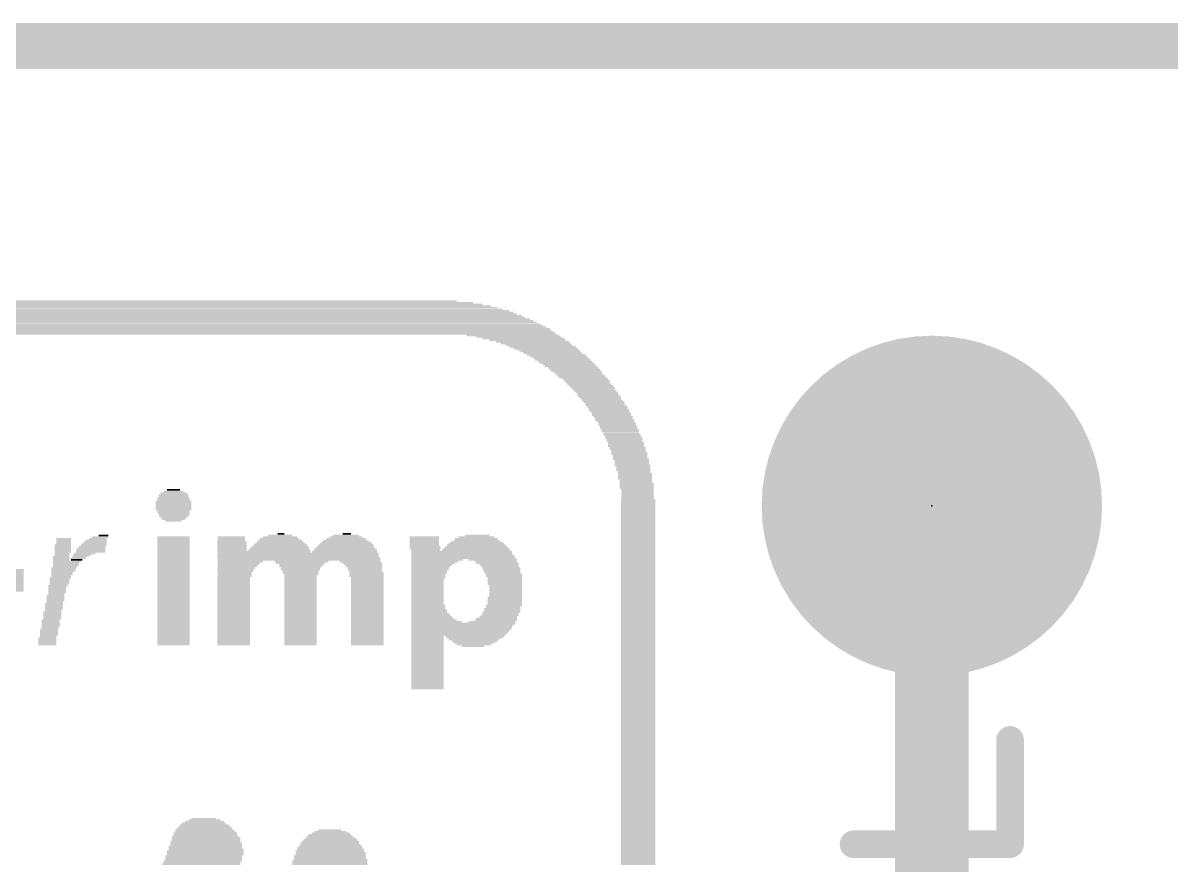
# Model space of a CAD drawing. Extents: x -16 to 95, y -11 to 53.
# Drawn here: x 5.14 to 11.48, y 48.82 to 53.47 of the extents above; entities that cross this region are included whole.
import ezdxf

# ---------------------------------------------------------------- set-up
doc = ezdxf.new("R2010")
doc.units = 0
for name, color, linetype in [('1', 12, 'CONTINUOUS'), ('16', 132, 'CONTINUOUS'), ('17', 110, 'CONTINUOUS'), ('20', 53, 'CONTINUOUS'), ('21', 41, 'CONTINUOUS'), ('23', 53, 'CONTINUOUS'), ('51', 53, 'CONTINUOUS')]:
    doc.layers.add(name, color=color, linetype=linetype)

# ---------------------------------------------------------------- blocks, each defined once
blk = doc.blocks.new('RECT')
blk.add_solid([(-0.5, -0.5), (0.5, -0.5), (-0.5, 0.5), (0.5, 0.5)])
blk = doc.blocks.new('ROUNDP')
at = {"const_width": 0.5}
blk.add_lwpolyline([(0, -0.25, 1), (0, 0.25, 1), (0, -0.25)], format="xyb", dxfattribs=at)

msp = doc.modelspace()

# ---------------------------------------------------------------- linework, layer by layer
at = {"layer": '1', "const_width": 0.254}
msp.add_lwpolyline([(59.69, 53.34), (0, 53.34)], dxfattribs=at)
at = {"layer": '16'}
for points, const_width in [([(59.69, 53.34), (0, 53.34)], 0.254), ([(10.16, 45.72), (10.16, 50.8)], 0.4064)]:
    msp.add_lwpolyline(points, dxfattribs=dict(at, const_width=const_width))
at = {"layer": '16', "const_width": 0.2032}
msp.add_lwpolyline([(10.2616, 50.8, 1), (10.0584, 50.8)], format="xyb", dxfattribs=at)
at = {"layer": '20', "const_width": 0.2032}
msp.add_lwpolyline([(2.54, 53.34), (55.88, 53.34)], dxfattribs=at)
at = {"layer": '21', "const_width": 0.1524}
for points in [[(10.5918, 48.931), (10.5918, 49.5072)], [(9.7275, 48.931), (10.5918, 48.931)]]:
    msp.add_lwpolyline(points, dxfattribs=at)
at = {"layer": '21', "const_width": 0.0762}
for points in [[(10.6299, 49.5072, 1), (10.5537, 49.5072)], [(9.7275, 48.9691, 1), (9.7275, 48.8929)], [(10.5918, 48.8929, 1), (10.5918, 48.9691)], [(10.5537, 48.931, 1), (10.6299, 48.931)]]:
    msp.add_lwpolyline(points, format="xyb", dxfattribs=at)
at = {"layer": '23'}
msp.add_point((10.16, 50.8), dxfattribs=at)
at = {"layer": '51', "const_width": 0.254}
msp.add_lwpolyline([(55.88, 53.34), (2.54, 53.34)], dxfattribs=at)

# ---------------------------------------------------------------- block references
at = {"layer": '17', "xscale": 1.8796, "yscale": 1.8796, "rotation": 90}
msp.add_blockref('ROUNDP', (10.16, 50.8), dxfattribs=at)
msp.add_blockref('ROUNDP', (10.16, 50.8), dxfattribs=at)
at = {"layer": '21'}
for p, xscale, yscale in [((4.8224, 51.9213), 5.6083, 0.0089), ((4.8223, 51.9303), 5.4287, 0.0091), ((4.8224, 51.8584), 6.094, 0.0091), ((4.8224, 51.8674), 6.0579, 0.0089), ((4.8224, 51.8763), 6.0041, 0.0089), ((4.8224, 51.8853), 5.9319, 0.0091), ((4.8224, 51.8944), 5.8781, 0.0089), ((4.8223, 51.9034), 5.8062, 0.0091), ((4.8223, 51.9124), 5.7163, 0.0089), ((4.8224, 51.7865), 6.4176, 0.0091), ((4.8224, 51.7956), 6.3815, 0.0089), ((4.8224, 51.8044), 6.3454, 0.0089), ((4.8223, 51.8135), 6.3096, 0.0091), ((4.8223, 51.8225), 6.2735, 0.0089), ((4.8224, 51.8315), 6.2377, 0.0091), ((4.8224, 51.8405), 6.1839, 0.0089), ((4.8224, 51.8494), 6.1478, 0.0089), ((4.8224, 51.7506), 6.5253, 0.0089), ((4.8223, 51.7595), 6.5072, 0.0089), ((4.8224, 51.7685), 6.4714, 0.0091), ((4.8223, 51.7775), 6.4534, 0.0089), ((7.847, 51.7416), 0.5123, 0.0091), ((7.8783, 51.7326), 0.4674, 0.0089), ((7.9052, 51.7237), 0.4496, 0.0089), ((7.9277, 51.7147), 0.4224, 0.0091), ((7.9548, 51.7056), 0.4044, 0.0089), ((7.9727, 51.6966), 0.3863, 0.0091), ((7.9907, 51.6876), 0.3686, 0.0089), ((8.0086, 51.6787), 0.3683, 0.0089), ((8.0267, 51.6697), 0.3505, 0.0091), ((8.0401, 51.6607), 0.3414, 0.0089), ((8.0536, 51.6517), 0.3327, 0.0091), ((8.067, 51.6426), 0.3236, 0.0089), ((8.0851, 51.6338), 0.3236, 0.0089), ((8.0985, 51.6247), 0.3145, 0.0091), ((8.112, 51.6157), 0.3058, 0.0089), ((8.121, 51.6068), 0.3056, 0.0089), ((8.1345, 51.5978), 0.2964, 0.0091), ((8.1435, 51.5888), 0.2967, 0.0089), ((8.157, 51.5798), 0.2875, 0.0091), ((8.1658, 51.5708), 0.2875, 0.0089), ((8.1794, 51.5619), 0.2786, 0.0089), ((8.1883, 51.5529), 0.2786, 0.0091), ((8.1975, 51.5438), 0.2786, 0.0089), ((8.2064, 51.5348), 0.2609, 0.0091), ((8.2154, 51.5258), 0.2606, 0.0089), ((8.2243, 51.5169), 0.2606, 0.0089), ((8.2334, 51.5079), 0.2606, 0.0091), ((8.2467, 51.4989), 0.2517, 0.0089), ((8.2559, 51.49), 0.2517, 0.0089), ((8.2603, 51.481), 0.2428, 0.0091), ((8.2694, 51.472), 0.2426, 0.0089), ((8.2782, 51.4629), 0.2426, 0.0091), ((8.2873, 51.4539), 0.2428, 0.0089), ((8.2918, 51.445), 0.2337, 0.0089), ((8.3007, 51.436), 0.2337, 0.0091), ((8.3097, 51.427), 0.2339, 0.0089), ((8.3143, 51.418), 0.2248, 0.0091), ((8.3188, 51.409), 0.2337, 0.0089), ((8.3276, 51.4001), 0.2337, 0.0089), ((8.3322, 51.3911), 0.2245, 0.0091), ((8.3412, 51.382), 0.2248, 0.0089), ((8.3501, 51.373), 0.2248, 0.0091), ((8.3547, 51.364), 0.2156, 0.0089), ((8.3591, 51.3551), 0.2245, 0.0089), ((8.3682, 51.3461), 0.2248, 0.0091), ((8.3727, 51.3371), 0.2156, 0.0089), ((8.3772, 51.3282), 0.2245, 0.0089), ((8.3816, 51.3192), 0.2156, 0.0091), ((8.3906, 51.3102), 0.2159, 0.0089), ((8.3906, 51.3011), 0.2159, 0.0091), ((8.3997, 51.2921), 0.2156, 0.0089), ((8.4041, 51.2832), 0.2068, 0.0089), ((8.4085, 51.2742), 0.2156, 0.0091), ((8.413, 51.2652), 0.2068, 0.0089), ((8.4221, 51.2562), 0.2068, 0.0091), ((8.4221, 51.2472), 0.2068, 0.0089), ((8.431, 51.2383), 0.2068, 0.0089), ((8.431, 51.2293), 0.2068, 0.0091), ((8.4402, 51.2202), 0.2068, 0.0089), ((8.4402, 51.2114), 0.2068, 0.0089), ((8.4446, 51.2023), 0.1979, 0.0091), ((8.4491, 51.1933), 0.2068, 0.0089), ((8.4535, 51.1843), 0.1979, 0.0091), ((8.4579, 51.1753), 0.2068, 0.0089), ((8.4625, 51.1664), 0.1976, 0.0089), ((8.4625, 51.1574), 0.1976, 0.0091), ((8.4715, 51.1484), 0.1979, 0.0089), ((8.4715, 51.1393), 0.1979, 0.0091), ((8.4715, 51.1303), 0.1979, 0.0089), ((8.4806, 51.1214), 0.1976, 0.0089), ((8.4806, 51.1124), 0.1976, 0.0091), ((8.485, 51.1034), 0.1887, 0.0089), ((8.4894, 51.0945), 0.1976, 0.0089), ((8.4894, 51.0855), 0.1976, 0.0091), ((8.4939, 51.0765), 0.1887, 0.0089), ((8.4939, 51.0675), 0.1887, 0.0091), ((8.4985, 51.0584), 0.1979, 0.0089), ((8.503, 51.0496), 0.1887, 0.0089), ((8.503, 51.0405), 0.1887, 0.0091), ((8.503, 51.0315), 0.1887, 0.0089), ((8.5075, 51.0225), 0.1976, 0.0091), ((8.5119, 51.0135), 0.1887, 0.0089), ((8.5119, 51.0046), 0.1887, 0.0089), ((8.5119, 50.9956), 0.1887, 0.0091), ((8.5165, 50.9866), 0.1796, 0.0089), ((8.5211, 50.9777), 0.1887, 0.0089), ((8.5211, 50.9687), 0.1887, 0.0091), ((8.5211, 50.9596), 0.1887, 0.0089), ((8.5211, 50.9506), 0.1887, 0.0091), ((8.5255, 50.9416), 0.1798, 0.0089), ((8.5255, 50.9327), 0.1798, 0.0089), ((8.53, 50.9237), 0.1887, 0.0091), ((8.53, 50.9147), 0.1887, 0.0089), ((8.53, 50.9057), 0.1887, 0.0091), ((5.9728, 50.8428), 0.1798, 0.0089), ((5.9729, 50.8608), 0.1618, 0.0089), ((5.9729, 50.8518), 0.1618, 0.0091), ((5.9728, 50.8697), 0.1438, 0.0089), ((5.9729, 50.8787), 0.108, 0.0091), ((5.9729, 50.8878), 0.0719, 0.0089), ((8.53, 50.8966), 0.1887, 0.0089), ((8.5344, 50.8878), 0.1798, 0.0089), ((8.5344, 50.8787), 0.1798, 0.0091), ((8.5344, 50.8697), 0.1798, 0.0089), ((8.5344, 50.8608), 0.1798, 0.0089), ((8.5344, 50.8518), 0.1798, 0.0091), ((8.5344, 50.8428), 0.1798, 0.0089), ((5.9728, 50.8248), 0.1976, 0.0089), ((5.9728, 50.8159), 0.1976, 0.0089), ((5.9728, 50.8069), 0.1976, 0.0091), ((5.9728, 50.7978), 0.1976, 0.0089), ((5.9728, 50.7888), 0.1976, 0.0091), ((5.9728, 50.7798), 0.1976, 0.0089), ((5.9728, 50.8338), 0.1798, 0.0091), ((8.5388, 50.8338), 0.1887, 0.0091), ((8.5388, 50.8248), 0.1887, 0.0089), ((8.5388, 50.8159), 0.1887, 0.0089), ((8.5388, 50.8069), 0.1887, 0.0091), ((8.5388, 50.7978), 0.1887, 0.0089), ((8.5388, 50.7888), 0.1887, 0.0091), ((8.5388, 50.7798), 0.1887, 0.0089), ((5.9728, 50.7709), 0.1798, 0.0089), ((5.9728, 50.7619), 0.1798, 0.0091), ((5.9729, 50.744), 0.1618, 0.0089), ((5.9774, 50.7529), 0.1707, 0.0089), ((5.9728, 50.735), 0.1438, 0.0091), ((5.9729, 50.726), 0.1257, 0.0089), ((5.9728, 50.7169), 0.0899, 0.0091), ((8.5388, 50.7709), 0.1887, 0.0089), ((8.5388, 50.7619), 0.1887, 0.0091), ((8.5388, 50.7529), 0.1887, 0.0089), ((8.5388, 50.744), 0.1887, 0.0089), ((8.5388, 50.735), 0.1887, 0.0091), ((8.5388, 50.726), 0.1887, 0.0089), ((8.5388, 50.7169), 0.1887, 0.0091), ((8.5388, 50.7079), 0.1887, 0.0089), ((8.5388, 50.699), 0.1887, 0.0089), ((8.5388, 50.69), 0.1887, 0.0091), ((8.5388, 50.681), 0.1887, 0.0089), ((8.5388, 50.672), 0.1887, 0.0091), ((8.5388, 50.663), 0.1887, 0.0089), ((8.5388, 50.6541), 0.1887, 0.0089), ((5.3617, 50.5822), 0.0899, 0.0089), ((5.3661, 50.618), 0.081, 0.0089), ((5.3661, 50.6091), 0.081, 0.0089), ((5.3661, 50.6001), 0.081, 0.0091), ((5.3661, 50.5911), 0.081, 0.0089), ((5.5324, 50.5822), 0.1438, 0.0089), ((5.5369, 50.5911), 0.1346, 0.0089), ((5.5414, 50.6001), 0.1257, 0.0091), ((5.5458, 50.6091), 0.1168, 0.0089), ((5.5549, 50.618), 0.0988, 0.0089), ((5.5684, 50.627), 0.0899, 0.0091), ((5.5863, 50.636), 0.0541, 0.0089), ((5.9728, 50.627), 0.1798, 0.0091), ((5.9728, 50.618), 0.1798, 0.0089), ((5.9728, 50.6091), 0.1798, 0.0089), ((5.9728, 50.6001), 0.1798, 0.0091), ((5.9728, 50.5911), 0.1798, 0.0089), ((5.9728, 50.5822), 0.1798, 0.0089), ((6.2965, 50.6001), 0.1618, 0.0091), ((6.2965, 50.5911), 0.1618, 0.0089), ((6.2965, 50.5822), 0.1618, 0.0089), ((6.292, 50.627), 0.1527, 0.0091), ((6.292, 50.618), 0.1527, 0.0089), ((6.292, 50.6091), 0.1527, 0.0089), ((6.5616, 50.5822), 0.2967, 0.0089), ((6.5616, 50.5911), 0.2784, 0.0089), ((6.5616, 50.6001), 0.2606, 0.0091), ((6.5616, 50.6091), 0.2428, 0.0089), ((6.5571, 50.618), 0.2156, 0.0089), ((6.5616, 50.627), 0.189, 0.0091), ((6.5616, 50.636), 0.1346, 0.0089), ((6.566, 50.6451), 0.0358, 0.0091), ((6.9257, 50.5822), 0.3056, 0.0089), ((6.9256, 50.5911), 0.2875, 0.0089), ((6.9256, 50.6001), 0.2697, 0.0091), ((6.9211, 50.6091), 0.2426, 0.0089), ((6.9256, 50.618), 0.2159, 0.0089), ((6.9256, 50.627), 0.1798, 0.0091), ((6.9256, 50.636), 0.1438, 0.0089), ((6.93, 50.6451), 0.045, 0.0091), ((7.357, 50.627), 0.1618, 0.0091), ((7.357, 50.618), 0.1618, 0.0089), ((7.357, 50.6091), 0.1618, 0.0089), ((7.357, 50.6001), 0.1618, 0.0091), ((7.357, 50.5911), 0.1618, 0.0089), ((7.357, 50.5822), 0.1618, 0.0089), ((7.6446, 50.5822), 0.3236, 0.0089), ((7.6446, 50.5911), 0.3058, 0.0089), ((7.6446, 50.6001), 0.2875, 0.0091), ((7.6446, 50.6091), 0.2515, 0.0089), ((7.6446, 50.618), 0.2337, 0.0089), ((7.6446, 50.627), 0.1976, 0.0091), ((7.6491, 50.636), 0.1349, 0.0089), ((8.5388, 50.6451), 0.1887, 0.0091), ((8.5388, 50.636), 0.1887, 0.0089), ((8.5388, 50.627), 0.1887, 0.0091), ((8.5388, 50.618), 0.1887, 0.0089), ((8.5388, 50.6091), 0.1887, 0.0089), ((8.5388, 50.6001), 0.1887, 0.0091), ((8.5388, 50.5911), 0.1887, 0.0089), ((8.5388, 50.5822), 0.1887, 0.0089), ((5.3528, 50.5192), 0.0899, 0.0089), ((5.3617, 50.5732), 0.0899, 0.0091), ((5.3617, 50.5642), 0.0899, 0.0089), ((5.3617, 50.5551), 0.0899, 0.0091), ((5.3617, 50.5461), 0.0899, 0.0089), ((5.3572, 50.5372), 0.081, 0.0089), ((5.3572, 50.5282), 0.081, 0.0091), ((5.4651, 50.5282), 0.0991, 0.0091), ((5.456, 50.5192), 0.081, 0.0089), ((5.4831, 50.5372), 0.1168, 0.0089), ((5.5145, 50.5551), 0.1618, 0.0091), ((5.5145, 50.5461), 0.1618, 0.0089), ((5.5189, 50.5642), 0.1529, 0.0089), ((5.5235, 50.5732), 0.1438, 0.0091), ((5.9728, 50.5732), 0.1798, 0.0091), ((5.9728, 50.5642), 0.1798, 0.0089), ((5.9728, 50.5551), 0.1798, 0.0091), ((5.9728, 50.5461), 0.1798, 0.0089), ((5.9728, 50.5372), 0.1798, 0.0089), ((5.9728, 50.5282), 0.1798, 0.0091), ((5.9728, 50.5192), 0.1798, 0.0089), ((6.2965, 50.5732), 0.1618, 0.0091), ((6.2965, 50.5642), 0.1618, 0.0089), ((6.2965, 50.5551), 0.1618, 0.0091), ((6.6605, 50.5372), 0.8898, 0.0089), ((6.6605, 50.5282), 0.8898, 0.0091), ((6.6605, 50.5192), 0.8898, 0.0089), ((6.4718, 50.5461), 0.5123, 0.0089), ((6.5571, 50.5551), 0.3416, 0.0091), ((6.557, 50.5642), 0.3236, 0.0089), ((6.5616, 50.5732), 0.3145, 0.0091), ((6.9165, 50.5461), 0.3594, 0.0089), ((6.921, 50.5551), 0.3505, 0.0091), ((6.9211, 50.5642), 0.3325, 0.0089), ((6.9211, 50.5732), 0.3147, 0.0091), ((7.3614, 50.5732), 0.1707, 0.0091), ((7.3614, 50.5642), 0.1707, 0.0089), ((7.366, 50.5551), 0.1615, 0.0091), ((7.5637, 50.5461), 0.557, 0.0089), ((7.5637, 50.5372), 0.557, 0.0089), ((7.5683, 50.5282), 0.5662, 0.0091), ((7.5728, 50.5192), 0.5751, 0.0089), ((7.6446, 50.5551), 0.3774, 0.0091), ((7.6446, 50.5642), 0.3597, 0.0089), ((7.6446, 50.5732), 0.3414, 0.0091), ((8.5388, 50.5732), 0.1887, 0.0091), ((8.5388, 50.5642), 0.1887, 0.0089), ((8.5388, 50.5551), 0.1887, 0.0091), ((8.5388, 50.5461), 0.1887, 0.0089), ((8.5388, 50.5372), 0.1887, 0.0089), ((8.5388, 50.5282), 0.1887, 0.0091), ((8.5388, 50.5192), 0.1887, 0.0089), ((5.3661, 50.4563), 0.1349, 0.0091), ((5.3797, 50.4833), 0.1438, 0.0091), ((5.3797, 50.4742), 0.1438, 0.0089), ((5.3751, 50.4654), 0.1346, 0.0089), ((5.3528, 50.5102), 0.0899, 0.0091), ((5.3528, 50.5012), 0.0899, 0.0089), ((5.3842, 50.4923), 0.1527, 0.0089), ((5.447, 50.5102), 0.0808, 0.0091), ((5.4381, 50.5012), 0.063, 0.0089), ((5.9728, 50.5102), 0.1798, 0.0091), ((5.9728, 50.5012), 0.1798, 0.0089), ((5.9728, 50.4923), 0.1798, 0.0089), ((5.9728, 50.4833), 0.1798, 0.0091), ((5.9728, 50.4742), 0.1798, 0.0089), ((5.9728, 50.4654), 0.1798, 0.0089), ((5.9728, 50.4563), 0.1798, 0.0091), ((6.3325, 50.4833), 0.2337, 0.0091), ((6.3279, 50.4742), 0.2245, 0.0089), ((6.319, 50.4563), 0.2068, 0.0091), ((6.665, 50.5102), 0.8987, 0.0091), ((6.665, 50.5012), 0.8987, 0.0089), ((6.3414, 50.4923), 0.2515, 0.0089), ((6.3235, 50.4654), 0.2156, 0.0089), ((6.6784, 50.4923), 0.2967, 0.0089), ((6.674, 50.4833), 0.2695, 0.0091), ((6.6784, 50.4742), 0.2428, 0.0089), ((6.6739, 50.4654), 0.2337, 0.0089), ((6.674, 50.4563), 0.2156, 0.0091), ((7.002, 50.4923), 0.2245, 0.0089), ((7.0155, 50.4833), 0.2159, 0.0091), ((7.0201, 50.4742), 0.2068, 0.0089), ((7.0245, 50.4654), 0.1979, 0.0089), ((7.0289, 50.4563), 0.189, 0.0091), ((7.5728, 50.5102), 0.5751, 0.0091), ((7.4155, 50.4923), 0.2606, 0.0089), ((7.4065, 50.4833), 0.2426, 0.0091), ((7.3975, 50.4742), 0.2245, 0.0089), ((7.3885, 50.4563), 0.2065, 0.0091), ((7.429, 50.5012), 0.2875, 0.0089), ((7.3931, 50.4654), 0.2156, 0.0089), ((7.7346, 50.5012), 0.2697, 0.0089), ((7.7526, 50.4923), 0.2337, 0.0089), ((7.7615, 50.4833), 0.2337, 0.0091), ((7.7705, 50.4742), 0.2156, 0.0089), ((7.7749, 50.4654), 0.2068, 0.0089), ((7.7838, 50.4563), 0.2068, 0.0091), ((8.5388, 50.5102), 0.1887, 0.0091), ((8.5388, 50.5012), 0.1887, 0.0089), ((8.5388, 50.4923), 0.1887, 0.0089), ((8.5388, 50.4833), 0.1887, 0.0091), ((8.5388, 50.4742), 0.1887, 0.0089), ((8.5388, 50.4654), 0.1887, 0.0089), ((8.5388, 50.4563), 0.1887, 0.0091), ((5.0921, 50.4473), 0.108, 0.0089), ((5.0921, 50.4383), 0.108, 0.0091), ((5.0921, 50.4293), 0.108, 0.0089), ((5.0965, 50.4204), 0.0991, 0.0089), ((5.0965, 50.4114), 0.0991, 0.0091), ((5.0965, 50.4024), 0.0991, 0.0089), ((5.0965, 50.3933), 0.0991, 0.0091), ((5.3482, 50.4024), 0.1168, 0.0089), ((5.3438, 50.3933), 0.108, 0.0091), ((5.3661, 50.4473), 0.1349, 0.0089), ((5.3617, 50.4383), 0.126, 0.0091), ((5.3571, 50.4293), 0.1168, 0.0089), ((5.3571, 50.4204), 0.1168, 0.0089), ((5.3527, 50.4114), 0.108, 0.0091), ((5.9728, 50.4473), 0.1798, 0.0089), ((5.9728, 50.4383), 0.1798, 0.0091), ((5.9728, 50.4293), 0.1798, 0.0089), ((5.9728, 50.4204), 0.1798, 0.0089), ((5.9728, 50.4114), 0.1798, 0.0091), ((5.9728, 50.4024), 0.1798, 0.0089), ((5.9728, 50.3933), 0.1798, 0.0091), ((6.3144, 50.4473), 0.1976, 0.0089), ((6.3144, 50.4383), 0.1976, 0.0091), ((6.31, 50.4293), 0.1887, 0.0089), ((6.31, 50.4204), 0.1887, 0.0089), ((6.31, 50.4114), 0.1887, 0.0091), ((6.3054, 50.4024), 0.1796, 0.0089), ((6.3054, 50.3933), 0.1796, 0.0091), ((6.674, 50.4473), 0.2156, 0.0089), ((6.674, 50.4383), 0.1979, 0.0091), ((6.674, 50.4293), 0.1979, 0.0089), ((6.6784, 50.4204), 0.189, 0.0089), ((6.6739, 50.4114), 0.1798, 0.0091), ((6.6739, 50.4024), 0.1798, 0.0089), ((6.6739, 50.3933), 0.1798, 0.0091), ((7.0289, 50.4473), 0.189, 0.0089), ((7.0335, 50.4383), 0.1798, 0.0091), ((7.038, 50.4293), 0.1887, 0.0089), ((7.038, 50.4204), 0.1887, 0.0089), ((7.038, 50.4114), 0.1887, 0.0091), ((7.0424, 50.4024), 0.1798, 0.0089), ((7.0424, 50.3933), 0.1798, 0.0091), ((7.3885, 50.4473), 0.2065, 0.0089), ((7.384, 50.4383), 0.1976, 0.0091), ((7.384, 50.4293), 0.1976, 0.0089), ((7.3796, 50.4204), 0.1887, 0.0089), ((7.3796, 50.4114), 0.1887, 0.0091), ((7.3796, 50.4024), 0.1887, 0.0089), ((7.375, 50.3933), 0.1796, 0.0091), ((7.7838, 50.4473), 0.2068, 0.0089), ((7.7884, 50.4383), 0.1976, 0.0091), ((7.7884, 50.4293), 0.1976, 0.0089), ((7.7974, 50.4204), 0.1979, 0.0089), ((7.7974, 50.4114), 0.1979, 0.0091), ((7.802, 50.4024), 0.1887, 0.0089), ((7.802, 50.3933), 0.1887, 0.0091), ((8.5388, 50.4473), 0.1887, 0.0089), ((8.5388, 50.4383), 0.1887, 0.0091), ((8.5388, 50.4293), 0.1887, 0.0089), ((8.5388, 50.4204), 0.1887, 0.0089), ((8.5388, 50.4114), 0.1887, 0.0091), ((8.5388, 50.4024), 0.1887, 0.0089), ((8.5388, 50.3933), 0.1887, 0.0091), ((5.0921, 50.3485), 0.108, 0.0089), ((5.0921, 50.3395), 0.108, 0.0091), ((5.0921, 50.3305), 0.108, 0.0089), ((5.0965, 50.3843), 0.0991, 0.0089), ((5.0965, 50.3754), 0.0991, 0.0089), ((5.0965, 50.3664), 0.0991, 0.0091), ((5.0965, 50.3574), 0.0991, 0.0089), ((5.3303, 50.3485), 0.0988, 0.0089), ((5.3303, 50.3395), 0.0988, 0.0091), ((5.3303, 50.3305), 0.0988, 0.0089), ((5.3348, 50.3574), 0.1077, 0.0089), ((5.3438, 50.3843), 0.108, 0.0089), ((5.3438, 50.3754), 0.108, 0.0089), ((5.3392, 50.3664), 0.0988, 0.0091), ((5.9728, 50.3843), 0.1798, 0.0089), ((5.9728, 50.3754), 0.1798, 0.0089), ((5.9728, 50.3664), 0.1798, 0.0091), ((5.9728, 50.3574), 0.1798, 0.0089), ((5.9728, 50.3485), 0.1798, 0.0089), ((5.9728, 50.3395), 0.1798, 0.0091), ((5.9728, 50.3305), 0.1798, 0.0089), ((6.3054, 50.3843), 0.1796, 0.0089), ((6.3054, 50.3754), 0.1796, 0.0089), ((6.3054, 50.3664), 0.1796, 0.0091), ((6.3054, 50.3574), 0.1796, 0.0089), ((6.3054, 50.3485), 0.1796, 0.0089), ((6.3054, 50.3395), 0.1796, 0.0091), ((6.3054, 50.3305), 0.1796, 0.0089), ((6.6739, 50.3843), 0.1798, 0.0089), ((6.6739, 50.3754), 0.1798, 0.0089), ((6.6739, 50.3664), 0.1798, 0.0091), ((6.6739, 50.3574), 0.1798, 0.0089), ((6.6739, 50.3485), 0.1798, 0.0089), ((6.6739, 50.3395), 0.1798, 0.0091), ((6.6739, 50.3305), 0.1798, 0.0089), ((7.0424, 50.3843), 0.1798, 0.0089), ((7.0424, 50.3754), 0.1798, 0.0089), ((7.0424, 50.3664), 0.1798, 0.0091), ((7.0424, 50.3574), 0.1798, 0.0089), ((7.0424, 50.3485), 0.1798, 0.0089), ((7.0424, 50.3395), 0.1798, 0.0091), ((7.0424, 50.3305), 0.1798, 0.0089), ((7.375, 50.3843), 0.1796, 0.0089), ((7.375, 50.3754), 0.1796, 0.0089), ((7.375, 50.3664), 0.1796, 0.0091), ((7.375, 50.3574), 0.1796, 0.0089), ((7.375, 50.3485), 0.1796, 0.0089), ((7.375, 50.3395), 0.1796, 0.0091), ((7.375, 50.3305), 0.1796, 0.0089), ((7.802, 50.3843), 0.1887, 0.0089), ((7.802, 50.3754), 0.1887, 0.0089), ((7.802, 50.3664), 0.1887, 0.0091), ((7.8064, 50.3574), 0.1798, 0.0089), ((7.8064, 50.3485), 0.1798, 0.0089), ((7.8064, 50.3395), 0.1798, 0.0091), ((7.8064, 50.3305), 0.1798, 0.0089), ((8.5388, 50.3843), 0.1887, 0.0089), ((8.5388, 50.3754), 0.1887, 0.0089), ((8.5388, 50.3664), 0.1887, 0.0091), ((8.5388, 50.3574), 0.1887, 0.0089), ((8.5388, 50.3485), 0.1887, 0.0089), ((8.5388, 50.3395), 0.1887, 0.0091), ((8.5388, 50.3305), 0.1887, 0.0089), ((5.3167, 50.2675), 0.0899, 0.0089), ((5.3212, 50.3036), 0.0988, 0.0089), ((5.3212, 50.2945), 0.0988, 0.0091), ((5.3212, 50.2855), 0.0988, 0.0089), ((5.3212, 50.2765), 0.0988, 0.0091), ((5.3303, 50.3215), 0.0988, 0.0091), ((5.3257, 50.3124), 0.0897, 0.0089), ((5.9728, 50.3215), 0.1798, 0.0091), ((5.9728, 50.3124), 0.1798, 0.0089), ((5.9728, 50.3036), 0.1798, 0.0089), ((5.9728, 50.2945), 0.1798, 0.0091), ((5.9728, 50.2855), 0.1798, 0.0089), ((5.9728, 50.2765), 0.1798, 0.0091), ((5.9728, 50.2675), 0.1798, 0.0089), ((6.3054, 50.3215), 0.1796, 0.0091), ((6.3054, 50.3124), 0.1796, 0.0089), ((6.3054, 50.3036), 0.1796, 0.0089), ((6.3054, 50.2945), 0.1796, 0.0091), ((6.3054, 50.2855), 0.1796, 0.0089), ((6.3054, 50.2765), 0.1796, 0.0091), ((6.3054, 50.2675), 0.1796, 0.0089), ((6.6739, 50.3215), 0.1798, 0.0091), ((6.6739, 50.3124), 0.1798, 0.0089), ((6.6739, 50.3036), 0.1798, 0.0089), ((6.6739, 50.2945), 0.1798, 0.0091), ((6.6739, 50.2855), 0.1798, 0.0089), ((6.6739, 50.2765), 0.1798, 0.0091), ((6.6739, 50.2675), 0.1798, 0.0089), ((7.0424, 50.3215), 0.1798, 0.0091), ((7.0424, 50.3124), 0.1798, 0.0089), ((7.0424, 50.3036), 0.1798, 0.0089), ((7.0424, 50.2945), 0.1798, 0.0091), ((7.0424, 50.2855), 0.1798, 0.0089), ((7.0424, 50.2765), 0.1798, 0.0091), ((7.0424, 50.2675), 0.1798, 0.0089), ((7.375, 50.3215), 0.1796, 0.0091), ((7.375, 50.3124), 0.1796, 0.0089), ((7.375, 50.3036), 0.1796, 0.0089), ((7.375, 50.2945), 0.1796, 0.0091), ((7.375, 50.2855), 0.1796, 0.0089), ((7.375, 50.2765), 0.1796, 0.0091), ((7.375, 50.2675), 0.1796, 0.0089), ((7.802, 50.2945), 0.1887, 0.0091), ((7.802, 50.2855), 0.1887, 0.0089), ((7.802, 50.2765), 0.1887, 0.0091), ((7.802, 50.2675), 0.1887, 0.0089), ((7.8064, 50.3215), 0.1798, 0.0091), ((7.8064, 50.3124), 0.1798, 0.0089), ((7.8064, 50.3036), 0.1798, 0.0089), ((8.5388, 50.3215), 0.1887, 0.0091), ((8.5388, 50.3124), 0.1887, 0.0089), ((8.5388, 50.3036), 0.1887, 0.0089), ((8.5388, 50.2945), 0.1887, 0.0091), ((8.5388, 50.2855), 0.1887, 0.0089), ((8.5388, 50.2765), 0.1887, 0.0091), ((8.5388, 50.2675), 0.1887, 0.0089), ((5.3033, 50.2136), 0.0991, 0.0089), ((5.3033, 50.2046), 0.0991, 0.0091), ((5.3123, 50.2586), 0.0988, 0.0089), ((5.3123, 50.2496), 0.0988, 0.0091), ((5.3123, 50.2406), 0.0988, 0.0089), ((5.3123, 50.2317), 0.0988, 0.0089), ((5.3078, 50.2227), 0.0899, 0.0091), ((5.9728, 50.2586), 0.1798, 0.0089), ((5.9728, 50.2496), 0.1798, 0.0091), ((5.9728, 50.2406), 0.1798, 0.0089), ((5.9728, 50.2317), 0.1798, 0.0089), ((5.9728, 50.2227), 0.1798, 0.0091), ((5.9728, 50.2136), 0.1798, 0.0089), ((5.9728, 50.2046), 0.1798, 0.0091), ((6.3054, 50.2586), 0.1796, 0.0089), ((6.3054, 50.2496), 0.1796, 0.0091), ((6.3054, 50.2406), 0.1796, 0.0089), ((6.3054, 50.2317), 0.1796, 0.0089), ((6.3054, 50.2227), 0.1796, 0.0091), ((6.3054, 50.2136), 0.1796, 0.0089), ((6.3054, 50.2046), 0.1796, 0.0091), ((6.6739, 50.2586), 0.1798, 0.0089), ((6.6739, 50.2496), 0.1798, 0.0091), ((6.6739, 50.2406), 0.1798, 0.0089), ((6.6739, 50.2317), 0.1798, 0.0089), ((6.6739, 50.2227), 0.1798, 0.0091), ((6.6739, 50.2136), 0.1798, 0.0089), ((6.6739, 50.2046), 0.1798, 0.0091), ((7.0424, 50.2586), 0.1798, 0.0089), ((7.0424, 50.2496), 0.1798, 0.0091), ((7.0424, 50.2406), 0.1798, 0.0089), ((7.0424, 50.2317), 0.1798, 0.0089), ((7.0424, 50.2227), 0.1798, 0.0091), ((7.0424, 50.2136), 0.1798, 0.0089), ((7.0424, 50.2046), 0.1798, 0.0091), ((7.375, 50.2586), 0.1796, 0.0089), ((7.3796, 50.2496), 0.1887, 0.0091), ((7.3796, 50.2406), 0.1887, 0.0089), ((7.3796, 50.2317), 0.1887, 0.0089), ((7.384, 50.2227), 0.1976, 0.0091), ((7.384, 50.2136), 0.1976, 0.0089), ((7.3885, 50.2046), 0.2065, 0.0091), ((7.7838, 50.2136), 0.2068, 0.0089), ((7.7794, 50.2046), 0.1979, 0.0091), ((7.7884, 50.2317), 0.1976, 0.0089), ((7.7884, 50.2227), 0.1976, 0.0091), ((7.7974, 50.2496), 0.1979, 0.0091), ((7.7928, 50.2406), 0.1887, 0.0089), ((7.802, 50.2586), 0.1887, 0.0089), ((8.5388, 50.2586), 0.1887, 0.0089), ((8.5388, 50.2496), 0.1887, 0.0091), ((8.5388, 50.2406), 0.1887, 0.0089), ((8.5388, 50.2317), 0.1887, 0.0089), ((8.5388, 50.2227), 0.1887, 0.0091), ((8.5388, 50.2136), 0.1887, 0.0089), ((8.5388, 50.2046), 0.1887, 0.0091), ((5.2942, 50.1687), 0.0988, 0.0089), ((5.2942, 50.1597), 0.0988, 0.0091), ((5.2942, 50.1506), 0.0988, 0.0089), ((5.2942, 50.1418), 0.0988, 0.0089), ((5.3033, 50.1956), 0.0991, 0.0089), ((5.3033, 50.1867), 0.0991, 0.0089), ((5.3033, 50.1777), 0.0991, 0.0091), ((5.9728, 50.1956), 0.1798, 0.0089), ((5.9728, 50.1867), 0.1798, 0.0089), ((5.9728, 50.1777), 0.1798, 0.0091), ((5.9728, 50.1687), 0.1798, 0.0089), ((5.9728, 50.1597), 0.1798, 0.0091), ((5.9728, 50.1506), 0.1798, 0.0089), ((5.9728, 50.1418), 0.1798, 0.0089), ((6.3054, 50.1956), 0.1796, 0.0089), ((6.3054, 50.1867), 0.1796, 0.0089), ((6.3054, 50.1777), 0.1796, 0.0091), ((6.3054, 50.1687), 0.1796, 0.0089), ((6.3054, 50.1597), 0.1796, 0.0091), ((6.3054, 50.1506), 0.1796, 0.0089), ((6.3054, 50.1418), 0.1796, 0.0089), ((6.6739, 50.1956), 0.1798, 0.0089), ((6.6739, 50.1867), 0.1798, 0.0089), ((6.6739, 50.1777), 0.1798, 0.0091), ((6.6739, 50.1687), 0.1798, 0.0089), ((6.6739, 50.1597), 0.1798, 0.0091), ((6.6739, 50.1506), 0.1798, 0.0089), ((6.6739, 50.1418), 0.1798, 0.0089), ((7.0424, 50.1956), 0.1798, 0.0089), ((7.0424, 50.1867), 0.1798, 0.0089), ((7.0424, 50.1777), 0.1798, 0.0091), ((7.0424, 50.1687), 0.1798, 0.0089), ((7.0424, 50.1597), 0.1798, 0.0091), ((7.0424, 50.1506), 0.1798, 0.0089), ((7.0424, 50.1418), 0.1798, 0.0089), ((7.3975, 50.1867), 0.2245, 0.0089), ((7.4021, 50.1777), 0.2337, 0.0091), ((7.411, 50.1687), 0.2515, 0.0089), ((7.4244, 50.1597), 0.2784, 0.0091), ((7.5728, 50.1506), 0.5751, 0.0089), ((7.5683, 50.1418), 0.5662, 0.0089), ((7.3931, 50.1956), 0.2156, 0.0089), ((7.73, 50.1597), 0.2606, 0.0091), ((7.7526, 50.1687), 0.2337, 0.0089), ((7.757, 50.1777), 0.2248, 0.0091), ((7.7661, 50.1867), 0.2068, 0.0089), ((7.7749, 50.1956), 0.2068, 0.0089), ((8.5388, 50.1956), 0.1887, 0.0089), ((8.5388, 50.1867), 0.1887, 0.0089), ((8.5388, 50.1777), 0.1887, 0.0091), ((8.5388, 50.1687), 0.1887, 0.0089), ((8.5388, 50.1597), 0.1887, 0.0091), ((8.5388, 50.1506), 0.1887, 0.0089), ((8.5388, 50.1418), 0.1887, 0.0089), ((5.2808, 50.0788), 0.0897, 0.0089), ((5.2854, 50.1148), 0.0988, 0.0089), ((5.2854, 50.1058), 0.0988, 0.0091), ((5.2854, 50.0968), 0.0988, 0.0089), ((5.2854, 50.0878), 0.0988, 0.0091), ((5.2942, 50.1327), 0.0988, 0.0091), ((5.2898, 50.1237), 0.0899, 0.0089), ((5.9728, 50.1327), 0.1798, 0.0091), ((5.9728, 50.1237), 0.1798, 0.0089), ((5.9728, 50.1148), 0.1798, 0.0089), ((5.9728, 50.1058), 0.1798, 0.0091), ((5.9728, 50.0968), 0.1798, 0.0089), ((5.9728, 50.0878), 0.1798, 0.0091), ((5.9728, 50.0788), 0.1798, 0.0089), ((6.3054, 50.1327), 0.1796, 0.0091), ((6.3054, 50.1237), 0.1796, 0.0089), ((6.3054, 50.1148), 0.1796, 0.0089), ((6.3054, 50.1058), 0.1796, 0.0091), ((6.3054, 50.0968), 0.1796, 0.0089), ((6.3054, 50.0878), 0.1796, 0.0091), ((6.3054, 50.0788), 0.1796, 0.0089), ((6.6739, 50.1327), 0.1798, 0.0091), ((6.6739, 50.1237), 0.1798, 0.0089), ((6.6739, 50.1148), 0.1798, 0.0089), ((6.6739, 50.1058), 0.1798, 0.0091), ((6.6739, 50.0968), 0.1798, 0.0089), ((6.6739, 50.0878), 0.1798, 0.0091), ((6.6739, 50.0788), 0.1798, 0.0089), ((7.0424, 50.1327), 0.1798, 0.0091), ((7.0424, 50.1237), 0.1798, 0.0089), ((7.0424, 50.1148), 0.1798, 0.0089), ((7.0424, 50.1058), 0.1798, 0.0091), ((7.0424, 50.0968), 0.1798, 0.0089), ((7.0424, 50.0878), 0.1798, 0.0091), ((7.0424, 50.0788), 0.1798, 0.0089), ((7.5637, 50.1327), 0.557, 0.0091), ((7.5637, 50.1237), 0.557, 0.0089), ((7.5548, 50.1058), 0.5392, 0.0091), ((7.5503, 50.0968), 0.5301, 0.0089), ((7.5458, 50.0878), 0.5212, 0.0091), ((7.375, 50.0788), 0.1796, 0.0089), ((7.5593, 50.1148), 0.5481, 0.0089), ((7.6357, 50.0788), 0.3236, 0.0089), ((8.5388, 50.1327), 0.1887, 0.0091), ((8.5388, 50.1237), 0.1887, 0.0089), ((8.5388, 50.1148), 0.1887, 0.0089), ((8.5388, 50.1058), 0.1887, 0.0091), ((8.5388, 50.0968), 0.1887, 0.0089), ((8.5388, 50.0878), 0.1887, 0.0091), ((8.5388, 50.0788), 0.1887, 0.0089), ((5.2762, 50.0699), 0.0988, 0.0089), ((5.2762, 50.0609), 0.0988, 0.0091), ((5.2762, 50.0518), 0.0988, 0.0089), ((5.2762, 50.0428), 0.0988, 0.0091), ((5.2762, 50.0338), 0.0988, 0.0089), ((5.9728, 50.0699), 0.1798, 0.0089), ((5.9728, 50.0609), 0.1798, 0.0091), ((5.9728, 50.0518), 0.1798, 0.0089), ((5.9728, 50.0428), 0.1798, 0.0091), ((5.9728, 50.0338), 0.1798, 0.0089), ((6.3054, 50.0699), 0.1796, 0.0089), ((6.3054, 50.0609), 0.1796, 0.0091), ((6.3054, 50.0518), 0.1796, 0.0089), ((6.3054, 50.0428), 0.1796, 0.0091), ((6.3054, 50.0338), 0.1796, 0.0089), ((6.6739, 50.0699), 0.1798, 0.0089), ((6.6739, 50.0609), 0.1798, 0.0091), ((6.6739, 50.0518), 0.1798, 0.0089), ((6.6739, 50.0428), 0.1798, 0.0091), ((6.6739, 50.0338), 0.1798, 0.0089), ((7.0424, 50.0699), 0.1798, 0.0089), ((7.0424, 50.0609), 0.1798, 0.0091), ((7.0424, 50.0518), 0.1798, 0.0089), ((7.0424, 50.0428), 0.1798, 0.0091), ((7.0424, 50.0338), 0.1798, 0.0089), ((7.375, 50.0699), 0.1796, 0.0089), ((7.375, 50.0609), 0.1796, 0.0091), ((7.375, 50.0518), 0.1796, 0.0089), ((7.375, 50.0428), 0.1796, 0.0091), ((7.375, 50.0338), 0.1796, 0.0089), ((7.375, 50.0249), 0.1796, 0.0089), ((7.375, 50.0159), 0.1796, 0.0091), ((7.6356, 50.0699), 0.3056, 0.0089), ((7.6311, 50.0609), 0.2786, 0.0091), ((7.6356, 50.0518), 0.2517, 0.0089), ((7.6312, 50.0428), 0.2245, 0.0091), ((7.631, 50.0338), 0.1887, 0.0089), ((7.6266, 50.0249), 0.126, 0.0089), ((8.5388, 50.0699), 0.1887, 0.0089), ((8.5388, 50.0609), 0.1887, 0.0091), ((8.5388, 50.0518), 0.1887, 0.0089), ((8.5388, 50.0428), 0.1887, 0.0091), ((8.5388, 50.0338), 0.1887, 0.0089), ((8.5388, 50.0249), 0.1887, 0.0089), ((8.5388, 50.0159), 0.1887, 0.0091), ((7.375, 50.0069), 0.1796, 0.0089), ((7.375, 49.9979), 0.1796, 0.0091), ((7.375, 49.9888), 0.1796, 0.0089), ((7.375, 49.98), 0.1796, 0.0089), ((7.375, 49.9709), 0.1796, 0.0091), ((7.375, 49.9619), 0.1796, 0.0089), ((7.375, 49.953), 0.1796, 0.0089), ((8.5388, 50.0069), 0.1887, 0.0089), ((8.5388, 49.9979), 0.1887, 0.0091), ((8.5388, 49.9888), 0.1887, 0.0089), ((8.5388, 49.98), 0.1887, 0.0089), ((8.5388, 49.9709), 0.1887, 0.0091), ((8.5388, 49.9619), 0.1887, 0.0089), ((8.5388, 49.953), 0.1887, 0.0089), ((7.375, 49.944), 0.1796, 0.0091), ((7.375, 49.935), 0.1796, 0.0089), ((7.375, 49.926), 0.1796, 0.0091), ((7.375, 49.917), 0.1796, 0.0089), ((7.375, 49.9081), 0.1796, 0.0089), ((7.375, 49.8991), 0.1796, 0.0091), ((7.375, 49.89), 0.1796, 0.0089), ((8.5388, 49.944), 0.1887, 0.0091), ((8.5388, 49.935), 0.1887, 0.0089), ((8.5388, 49.926), 0.1887, 0.0091), ((8.5388, 49.917), 0.1887, 0.0089), ((8.5388, 49.9081), 0.1887, 0.0089), ((8.5388, 49.8991), 0.1887, 0.0091), ((8.5388, 49.89), 0.1887, 0.0089), ((7.375, 49.881), 0.1796, 0.0091), ((7.375, 49.872), 0.1796, 0.0089), ((7.375, 49.8631), 0.1796, 0.0089), ((7.375, 49.8541), 0.1796, 0.0091), ((7.375, 49.8451), 0.1796, 0.0089), ((7.375, 49.8362), 0.1796, 0.0089), ((7.375, 49.8272), 0.1796, 0.0091), ((8.5388, 49.881), 0.1887, 0.0091), ((8.5388, 49.872), 0.1887, 0.0089), ((8.5388, 49.8631), 0.1887, 0.0089), ((8.5388, 49.8541), 0.1887, 0.0091), ((8.5388, 49.8451), 0.1887, 0.0089), ((8.5388, 49.8362), 0.1887, 0.0089), ((8.5388, 49.8272), 0.1887, 0.0091), ((7.375, 49.8182), 0.1796, 0.0089), ((7.375, 49.8091), 0.1796, 0.0091), ((7.375, 49.8001), 0.1796, 0.0089), ((7.375, 49.7912), 0.1796, 0.0089), ((8.5388, 49.8182), 0.1887, 0.0089), ((8.5388, 49.8091), 0.1887, 0.0091), ((8.5388, 49.8001), 0.1887, 0.0089), ((8.5388, 49.7912), 0.1887, 0.0089), ((8.5388, 49.7822), 0.1887, 0.0091), ((8.5388, 49.7732), 0.1887, 0.0089), ((8.5388, 49.7642), 0.1887, 0.0091), ((8.5388, 49.7552), 0.1887, 0.0089), ((8.5388, 49.7463), 0.1887, 0.0089), ((8.5388, 49.7373), 0.1887, 0.0091), ((8.5388, 49.7282), 0.1887, 0.0089), ((8.5388, 49.7194), 0.1887, 0.0089), ((8.5388, 49.7103), 0.1887, 0.0091), ((8.5388, 49.7013), 0.1887, 0.0089), ((8.5388, 49.6923), 0.1887, 0.0091), ((8.5388, 49.6833), 0.1887, 0.0089), ((8.5388, 49.6744), 0.1887, 0.0089), ((8.5388, 49.6654), 0.1887, 0.0091), ((8.5388, 49.6564), 0.1887, 0.0089), ((8.5388, 49.6473), 0.1887, 0.0091), ((8.5388, 49.6383), 0.1887, 0.0089), ((8.5388, 49.6294), 0.1887, 0.0089), ((8.5388, 49.6204), 0.1887, 0.0091), ((8.5388, 49.6114), 0.1887, 0.0089), ((8.5388, 49.6025), 0.1887, 0.0089), ((8.5388, 49.5935), 0.1887, 0.0091), ((8.5388, 49.5845), 0.1887, 0.0089), ((8.5388, 49.5755), 0.1887, 0.0091), ((8.5388, 49.5664), 0.1887, 0.0089), ((8.5388, 49.5576), 0.1887, 0.0089), ((8.5388, 49.5485), 0.1887, 0.0091), ((8.5388, 49.5395), 0.1887, 0.0089), ((8.5388, 49.5305), 0.1887, 0.0091), ((8.5388, 49.5215), 0.1887, 0.0089), ((8.5388, 49.5126), 0.1887, 0.0089), ((8.5388, 49.5036), 0.1887, 0.0091), ((8.5388, 49.4946), 0.1887, 0.0089), ((8.5388, 49.4857), 0.1887, 0.0089), ((8.5388, 49.4767), 0.1887, 0.0091), ((8.5388, 49.4676), 0.1887, 0.0089), ((8.5388, 49.4586), 0.1887, 0.0091), ((8.5388, 49.4496), 0.1887, 0.0089), ((8.5388, 49.4407), 0.1887, 0.0089), ((8.5388, 49.4317), 0.1887, 0.0091), ((8.5388, 49.4227), 0.1887, 0.0089), ((8.5388, 49.4137), 0.1887, 0.0091), ((8.5388, 49.4047), 0.1887, 0.0089), ((8.5388, 49.3958), 0.1887, 0.0089), ((8.5388, 49.3867), 0.1887, 0.0091), ((8.5388, 49.3777), 0.1887, 0.0089), ((8.5388, 49.3687), 0.1887, 0.0091), ((8.5388, 49.3597), 0.1887, 0.0089), ((8.5388, 49.3508), 0.1887, 0.0089), ((8.5388, 49.3418), 0.1887, 0.0091), ((8.5388, 49.3328), 0.1887, 0.0089), ((8.5388, 49.3239), 0.1887, 0.0089), ((8.5388, 49.3149), 0.1887, 0.0091), ((8.5388, 49.3058), 0.1887, 0.0089), ((8.5388, 49.2968), 0.1887, 0.0091), ((8.5388, 49.2878), 0.1887, 0.0089), ((8.5388, 49.2789), 0.1887, 0.0089), ((8.5388, 49.2699), 0.1887, 0.0091), ((8.5388, 49.2609), 0.1887, 0.0089), ((8.5388, 49.2519), 0.1887, 0.0091), ((8.5388, 49.2429), 0.1887, 0.0089), ((8.5388, 49.234), 0.1887, 0.0089), ((8.5388, 49.2249), 0.1887, 0.0091), ((8.5388, 49.2159), 0.1887, 0.0089), ((8.5388, 49.207), 0.1887, 0.0089), ((8.5388, 49.198), 0.1887, 0.0091), ((8.5388, 49.189), 0.1887, 0.0089), ((8.5388, 49.18), 0.1887, 0.0091), ((8.5388, 49.171), 0.1887, 0.0089), ((8.5388, 49.1621), 0.1887, 0.0089), ((8.5388, 49.1531), 0.1887, 0.0091), ((8.5388, 49.144), 0.1887, 0.0089), ((8.5388, 49.135), 0.1887, 0.0091), ((8.5388, 49.126), 0.1887, 0.0089), ((6.1436, 49.0631), 0.1796, 0.0091), ((6.1391, 49.0722), 0.1349, 0.0089), ((8.5388, 49.1171), 0.1887, 0.0089), ((8.5388, 49.1081), 0.1887, 0.0091), ((8.5388, 49.0991), 0.1887, 0.0089), ((8.5388, 49.0902), 0.1887, 0.0089), ((8.5388, 49.0812), 0.1887, 0.0091), ((8.5388, 49.0722), 0.1887, 0.0089), ((8.5388, 49.0631), 0.1887, 0.0091), ((6.1436, 49.0092), 0.3233, 0.0089), ((6.1482, 49.0003), 0.3325, 0.0089), ((6.1436, 49.0182), 0.3056, 0.0091), ((6.1436, 49.0272), 0.2878, 0.0089), ((6.1436, 49.0362), 0.2695, 0.0091), ((6.1392, 49.0452), 0.2428, 0.0089), ((6.1436, 49.0541), 0.2156, 0.0089), ((6.8402, 49.0003), 0.1707, 0.0089), ((6.8358, 49.0092), 0.1257, 0.0089), ((8.5388, 49.0541), 0.1887, 0.0089), ((8.5388, 49.0452), 0.1887, 0.0089), ((8.5388, 49.0362), 0.1887, 0.0091), ((8.5388, 49.0272), 0.1887, 0.0089), ((8.5388, 49.0182), 0.1887, 0.0091), ((8.5388, 49.0092), 0.1887, 0.0089), ((8.5388, 49.0003), 0.1887, 0.0089), ((6.1525, 48.9373), 0.3955, 0.0089), ((6.1481, 48.9463), 0.3866, 0.0091), ((6.1482, 48.9734), 0.3686, 0.0089), ((6.1526, 48.9643), 0.3774, 0.0091), ((6.1526, 48.9553), 0.3774, 0.0089), ((6.1481, 48.9913), 0.3505, 0.0091), ((6.1481, 48.9822), 0.3505, 0.0089), ((6.8356, 48.9373), 0.3236, 0.0089), ((6.8402, 48.9463), 0.3145, 0.0091), ((6.8402, 48.9553), 0.2967, 0.0089), ((6.8401, 48.9643), 0.2786, 0.0091), ((6.8358, 48.9734), 0.2517, 0.0089), ((6.8356, 48.9822), 0.2337, 0.0089), ((6.8402, 48.9913), 0.2068, 0.0091), ((8.5388, 48.9913), 0.1887, 0.0091), ((8.5388, 48.9822), 0.1887, 0.0089), ((8.5388, 48.9734), 0.1887, 0.0089), ((8.5388, 48.9643), 0.1887, 0.0091), ((8.5388, 48.9553), 0.1887, 0.0089), ((8.5388, 48.9463), 0.1887, 0.0091), ((8.5388, 48.9373), 0.1887, 0.0089), ((6.1482, 48.8923), 0.4224, 0.0089), ((6.1482, 48.8834), 0.4224, 0.0089), ((6.1482, 48.8744), 0.4224, 0.0091), ((6.1481, 48.9194), 0.4044, 0.0091), ((6.1481, 48.9104), 0.4044, 0.0089), ((6.1526, 48.9014), 0.4135, 0.0091), ((6.1525, 48.9284), 0.3955, 0.0089), ((6.8356, 48.8923), 0.3774, 0.0089), ((6.8402, 48.8834), 0.3866, 0.0089), ((6.8402, 48.8744), 0.3866, 0.0091), ((6.8358, 48.9104), 0.3594, 0.0089), ((6.8402, 48.9014), 0.3683, 0.0091), ((6.8402, 48.9194), 0.3505, 0.0091), ((6.8402, 48.9284), 0.3327, 0.0089), ((8.5388, 48.9284), 0.1887, 0.0089), ((8.5388, 48.9194), 0.1887, 0.0091), ((8.5388, 48.9104), 0.1887, 0.0089), ((8.5388, 48.9014), 0.1887, 0.0091), ((8.5388, 48.8923), 0.1887, 0.0089), ((8.5388, 48.8834), 0.1887, 0.0089), ((8.5388, 48.8744), 0.1887, 0.0091), ((6.1257, 48.8205), 0.4313, 0.0089), ((6.1346, 48.8385), 0.4313, 0.0089), ((6.1302, 48.8295), 0.4224, 0.0091), ((6.1391, 48.8654), 0.4224, 0.0089), ((6.1391, 48.8565), 0.4224, 0.0089), ((6.1391, 48.8475), 0.4224, 0.0091), ((6.8356, 48.8385), 0.4135, 0.0089), ((6.8356, 48.8295), 0.4135, 0.0091), ((6.8356, 48.8205), 0.4135, 0.0089), ((6.8358, 48.8654), 0.3955, 0.0089), ((6.8358, 48.8565), 0.3955, 0.0089), ((6.8402, 48.8475), 0.4044, 0.0091), ((8.5388, 48.8654), 0.1887, 0.0089), ((8.5388, 48.8565), 0.1887, 0.0089), ((8.5388, 48.8475), 0.1887, 0.0091), ((8.5388, 48.8385), 0.1887, 0.0089), ((8.5388, 48.8295), 0.1887, 0.0091), ((8.5388, 48.8205), 0.1887, 0.0089)]:
    msp.add_blockref('RECT', p, dxfattribs=dict(at, xscale=xscale, yscale=yscale))
at = {"layer": '51', "xscale": 0.508, "yscale": 0.508}
msp.add_blockref('RECT', (10.16, 50.8), dxfattribs=at)

doc.saveas('drawing.dxf')
